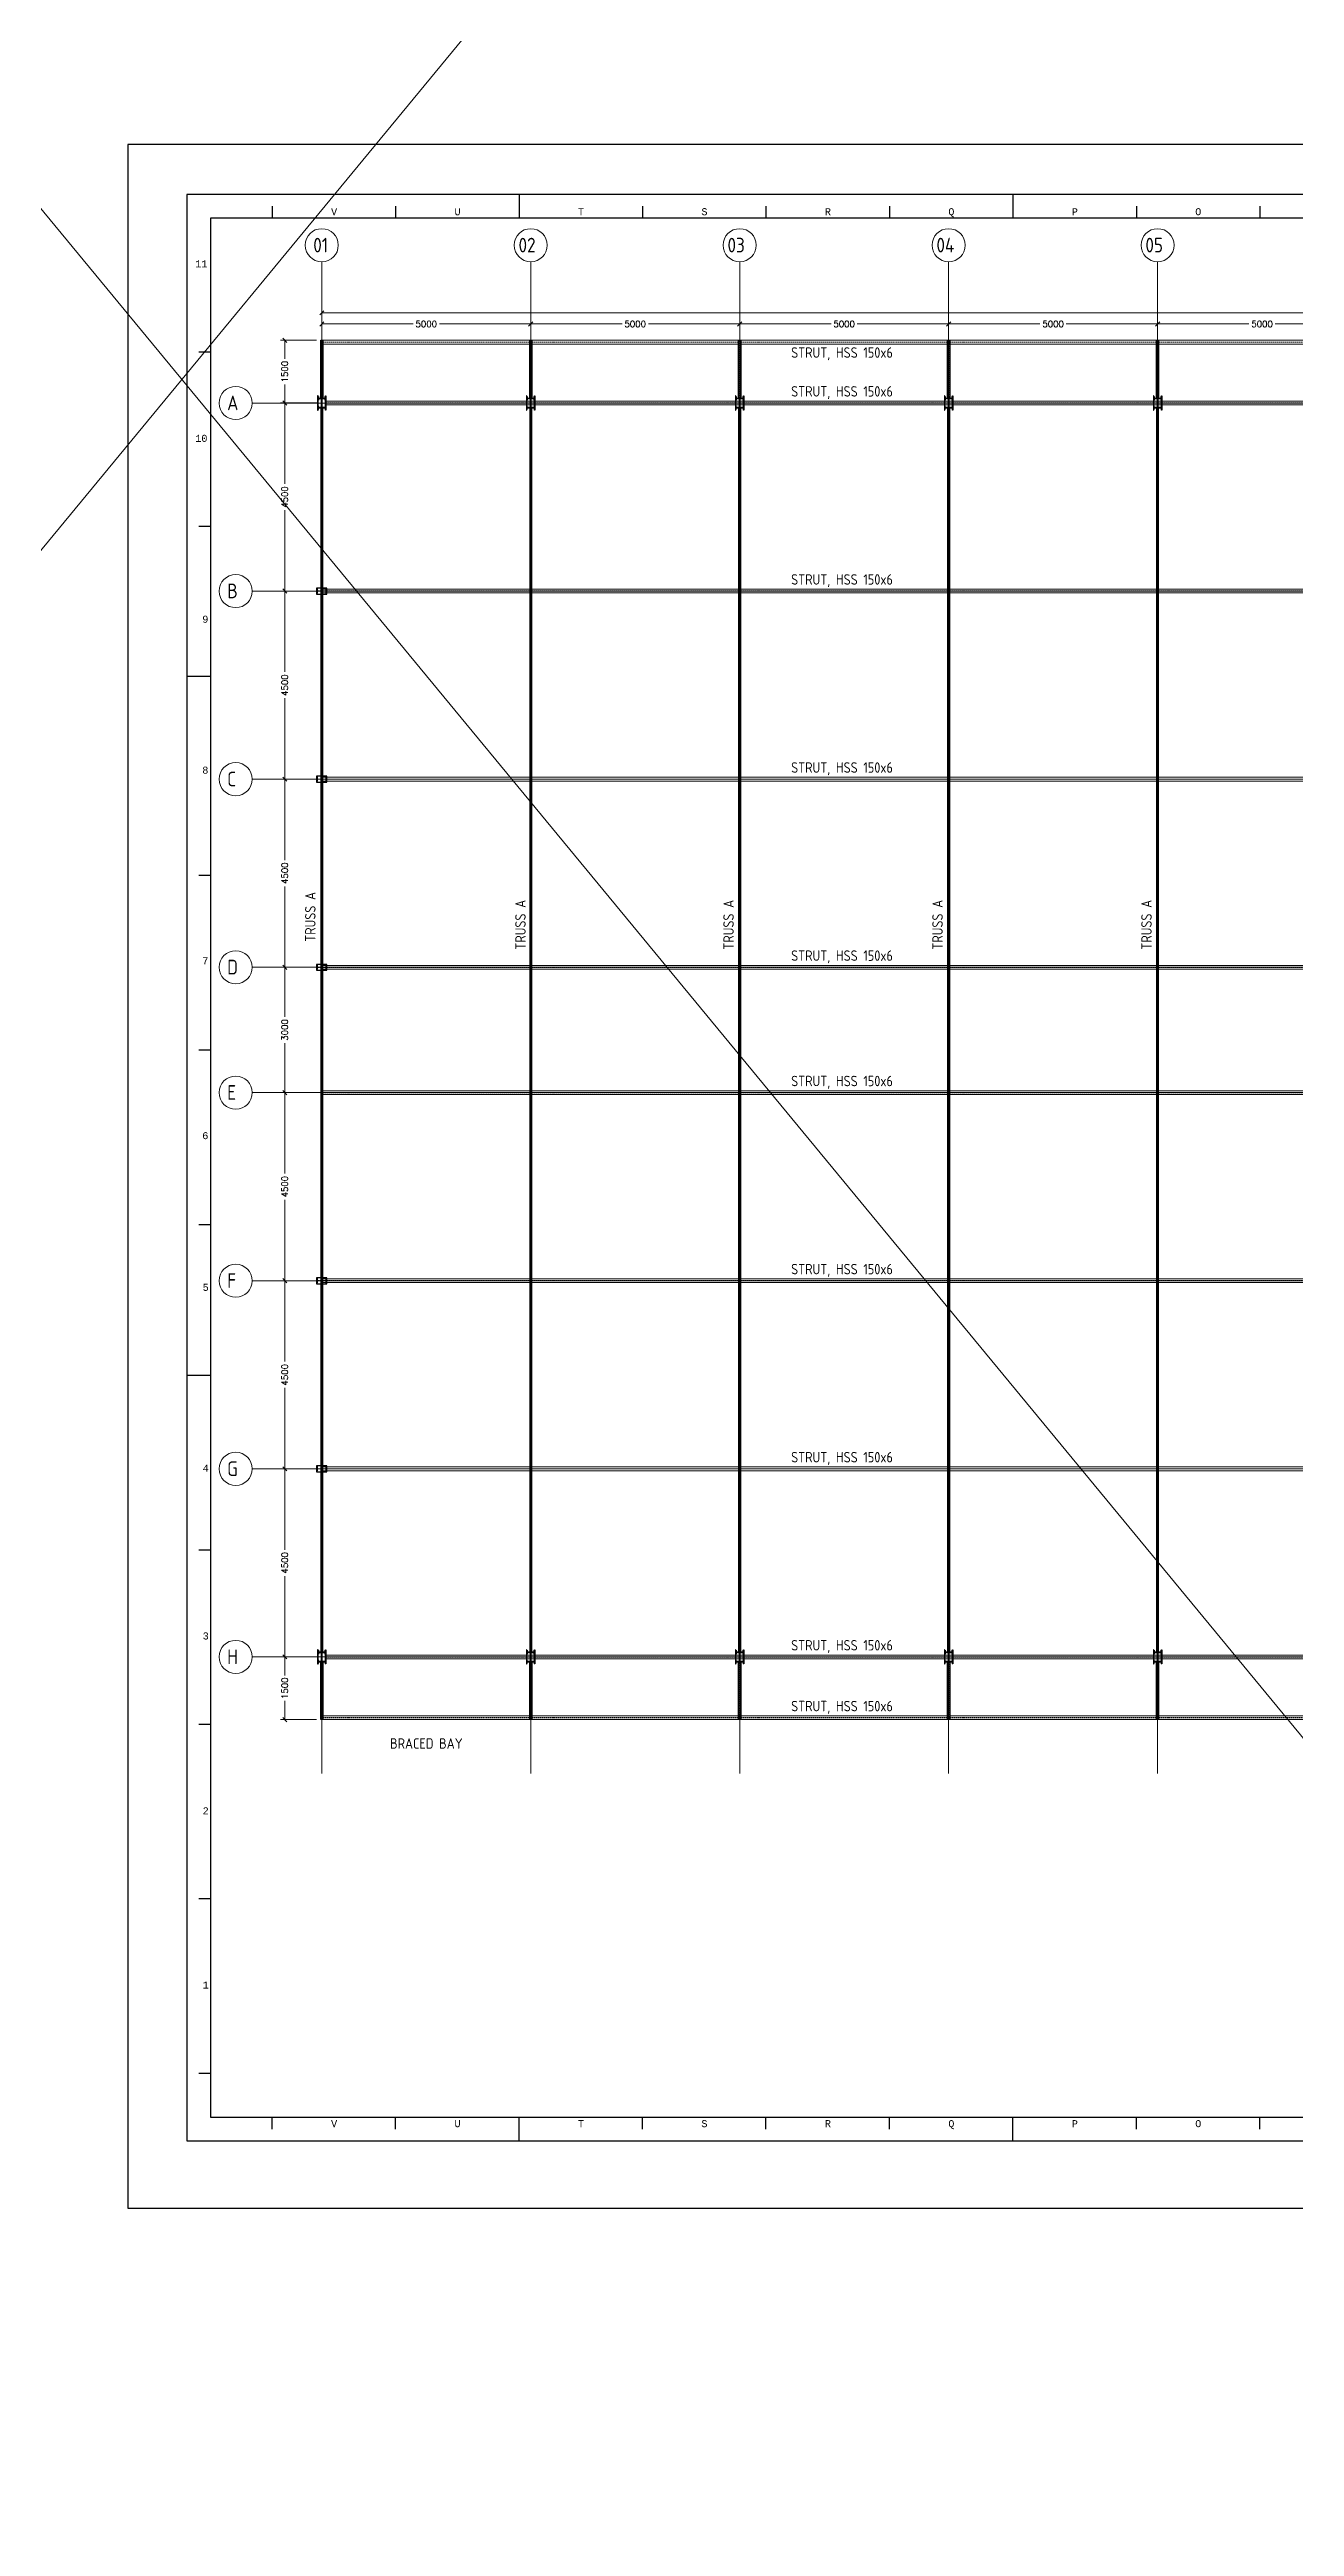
# Model space of a CAD drawing. Header units: millimetres. Extents: x -388065 to 2372687422, y -192755 to 667797.
# Drawn here: x 1487664 to 1517454, y 414036 to 473296 of the extents above; entities that cross this region are included whole.
import ezdxf

# ---------------------------------------------------------------- set-up
doc = ezdxf.new("R2010")
doc.units = ezdxf.units.MM
doc.linetypes.add('HIDDEN2', pattern=[4.7625, 3.175, -1.5875])
doc.layers.add('Label', color=192, linetype='Continuous')
doc.layers.add('LOGO', color=250, linetype='Continuous')
for name, color, linetype, lineweight in [('STR-DIM', 1, 'Continuous', 9), ('STR-GRID', 248, 'Continuous', 9), ('STR-STEEL', 6, 'Continuous', 30), ('STR-STEEL_IN_SEC', 6, 'Continuous', 15), ('STR-STEEL_IN_SEC_HIDD', 6, 'HIDDEN2', 15), ('STR-TEXT', 7, 'Continuous', 9)]:
    doc.layers.add(name, color=color, linetype=linetype, lineweight=lineweight)
doc.styles.add('MINA_MM_ANNOT_PLAN', font='dim.shx', dxfattribs={"height": 350})
doc.styles.add('MINA_MM_LAYOUT', font='dim.shx', dxfattribs={"height": 250})
doc.styles.add('MINA_MM_S', font='romans.shx', dxfattribs={"height": 150})
doc.styles.add('STANDART', font='MONOTXT.shx')
doc.dimstyles.new('MINA_MM_S', dxfattribs={"dimtxt": 150, "dimasz": 100, "dimexe": 100, "dimexo": 100, "dimgap": 50, "dimtad": 0, "dimdec": 0, "dimzin": 0, "dimdsep": 46, "dimtxsty": 'MINA_MM_S', "dimblk": 'OBLIQUE', "dimcen": 0.09, "dimclrd": 256, "dimclre": 256, "dimclrt": 7, "dimadec": 0, "dimazin": 0, "dimtfac": 1, "dimtdec": 0, "dimtix": 1, "dimtofl": 0, "dimtmove": 0, "dimatfit": 0, "dimfxl": 1, "dimtolj": 1, "dimtzin": 0, "dimlwd": -1, "dimlwe": -1, "dimarcsym": 0})

# ---------------------------------------------------------------- blocks, each defined once
blk = doc.blocks.new('_OBLIQUE')
at = {"color": 0, "linetype": 'ByBlock'}
blk.add_line((-0.5, -0.5), (0.5, 0.5), dxfattribs=at)
blk = doc.blocks.new('*D1523')
at = {"layer": 'Defpoints', "color": 0, "ltscale": 10, "transparency": 16777216}
for p in [(1499179, 466730), (1494179, 464840), (1499179, 464840)]:
    blk.add_point(p, dxfattribs=at)
at = {"layer": 'STR-DIM', "ltscale": 10, "transparency": 16777216}
for p, q in [((1494179, 464940), (1494179, 466830)), ((1494179, 466730), (1496364, 466730)), ((1499179, 466730), (1496993, 466730)), ((1499179, 464940), (1499179, 466830))]:
    blk.add_line(p, q, dxfattribs=at)
at = {"layer": 'STR-DIM', "ltscale": 10, "transparency": 16777216, "xscale": 100, "yscale": 100, "zscale": 100, "rotation": 180}
blk.add_blockref('_OBLIQUE', (1494179, 466730), dxfattribs=at)
at = {"layer": 'STR-DIM', "ltscale": 10, "transparency": 16777216, "xscale": 100, "yscale": 100, "zscale": 100}
blk.add_blockref('_OBLIQUE', (1499179, 466730), dxfattribs=at)
at = {"layer": 'STR-DIM', "color": 7, "ltscale": 10, "transparency": 16777216, "insert": (1496679, 466730), "char_height": 150, "attachment_point": 5, "style": 'MINA_MM_S'}
blk.add_mtext('\\A1;5000', dxfattribs=at)
blk = doc.blocks.new('*D1524')
at = {"layer": 'Defpoints', "color": 0, "ltscale": 10, "transparency": 16777216}
for p in [(1504179, 466730), (1499179, 464840), (1504179, 464840)]:
    blk.add_point(p, dxfattribs=at)
at = {"layer": 'STR-DIM', "ltscale": 10, "transparency": 16777216}
for p, q in [((1499179, 464940), (1499179, 466830)), ((1499179, 466730), (1501364, 466730)), ((1504179, 466730), (1501993, 466730)), ((1504179, 464940), (1504179, 466830))]:
    blk.add_line(p, q, dxfattribs=at)
at = {"layer": 'STR-DIM', "ltscale": 10, "transparency": 16777216, "xscale": 100, "yscale": 100, "zscale": 100, "rotation": 180}
blk.add_blockref('_OBLIQUE', (1499179, 466730), dxfattribs=at)
at = {"layer": 'STR-DIM', "ltscale": 10, "transparency": 16777216, "xscale": 100, "yscale": 100, "zscale": 100}
blk.add_blockref('_OBLIQUE', (1504179, 466730), dxfattribs=at)
at = {"layer": 'STR-DIM', "color": 7, "ltscale": 10, "transparency": 16777216, "insert": (1501679, 466730), "char_height": 150, "attachment_point": 5, "style": 'MINA_MM_S'}
blk.add_mtext('\\A1;5000', dxfattribs=at)
blk = doc.blocks.new('*D1525')
at = {"layer": 'Defpoints', "color": 0, "ltscale": 10, "transparency": 16777216}
for p in [(1509179, 466730), (1504179, 464840), (1509179, 464840)]:
    blk.add_point(p, dxfattribs=at)
at = {"layer": 'STR-DIM', "ltscale": 10, "transparency": 16777216}
for p, q in [((1504179, 464940), (1504179, 466830)), ((1504179, 466730), (1506364, 466730)), ((1509179, 466730), (1506993, 466730)), ((1509179, 464940), (1509179, 466830))]:
    blk.add_line(p, q, dxfattribs=at)
at = {"layer": 'STR-DIM', "ltscale": 10, "transparency": 16777216, "xscale": 100, "yscale": 100, "zscale": 100, "rotation": 180}
blk.add_blockref('_OBLIQUE', (1504179, 466730), dxfattribs=at)
at = {"layer": 'STR-DIM', "ltscale": 10, "transparency": 16777216, "xscale": 100, "yscale": 100, "zscale": 100}
blk.add_blockref('_OBLIQUE', (1509179, 466730), dxfattribs=at)
at = {"layer": 'STR-DIM', "color": 7, "ltscale": 10, "transparency": 16777216, "insert": (1506679, 466730), "char_height": 150, "attachment_point": 5, "style": 'MINA_MM_S'}
blk.add_mtext('\\A1;5000', dxfattribs=at)
blk = doc.blocks.new('*D1526')
at = {"layer": 'Defpoints', "color": 0, "ltscale": 10, "transparency": 16777216}
for p in [(1514179, 466730), (1509179, 464840), (1514179, 464840)]:
    blk.add_point(p, dxfattribs=at)
at = {"layer": 'STR-DIM', "ltscale": 10, "transparency": 16777216}
for p, q in [((1509179, 464940), (1509179, 466830)), ((1509179, 466730), (1511364, 466730)), ((1514179, 466730), (1511993, 466730)), ((1514179, 464940), (1514179, 466830))]:
    blk.add_line(p, q, dxfattribs=at)
at = {"layer": 'STR-DIM', "ltscale": 10, "transparency": 16777216, "xscale": 100, "yscale": 100, "zscale": 100, "rotation": 180}
blk.add_blockref('_OBLIQUE', (1509179, 466730), dxfattribs=at)
at = {"layer": 'STR-DIM', "ltscale": 10, "transparency": 16777216, "xscale": 100, "yscale": 100, "zscale": 100}
blk.add_blockref('_OBLIQUE', (1514179, 466730), dxfattribs=at)
at = {"layer": 'STR-DIM', "color": 7, "ltscale": 10, "transparency": 16777216, "insert": (1511679, 466730), "char_height": 150, "attachment_point": 5, "style": 'MINA_MM_S'}
blk.add_mtext('\\A1;5000', dxfattribs=at)
blk = doc.blocks.new('*D1527')
at = {"layer": 'Defpoints', "color": 0, "ltscale": 10, "transparency": 16777216}
for p in [(1519179, 466730), (1514179, 464840), (1519179, 464840)]:
    blk.add_point(p, dxfattribs=at)
at = {"layer": 'STR-DIM', "ltscale": 10, "transparency": 16777216}
for p, q in [((1514179, 464940), (1514179, 466830)), ((1514179, 466730), (1516364, 466730)), ((1519179, 466730), (1516993, 466730)), ((1519179, 464940), (1519179, 466830))]:
    blk.add_line(p, q, dxfattribs=at)
at = {"layer": 'STR-DIM', "ltscale": 10, "transparency": 16777216, "xscale": 100, "yscale": 100, "zscale": 100, "rotation": 180}
blk.add_blockref('_OBLIQUE', (1514179, 466730), dxfattribs=at)
at = {"layer": 'STR-DIM', "ltscale": 10, "transparency": 16777216, "xscale": 100, "yscale": 100, "zscale": 100}
blk.add_blockref('_OBLIQUE', (1519179, 466730), dxfattribs=at)
at = {"layer": 'STR-DIM', "color": 7, "ltscale": 10, "transparency": 16777216, "insert": (1516679, 466730), "char_height": 150, "attachment_point": 5, "style": 'MINA_MM_S'}
blk.add_mtext('\\A1;5000', dxfattribs=at)
blk = doc.blocks.new('*D1539')
at = {"layer": 'Defpoints', "color": 0, "ltscale": 10, "transparency": 16777216}
for p in [(1544179, 466998), (1494179, 464840), (1544179, 464840)]:
    blk.add_point(p, dxfattribs=at)
at = {"layer": 'STR-DIM', "ltscale": 10, "transparency": 16777216}
for p, q in [((1494179, 464940), (1494179, 467098)), ((1494179, 466998), (1518793, 466998)), ((1544179, 466998), (1519564, 466998)), ((1544179, 464940), (1544179, 467098))]:
    blk.add_line(p, q, dxfattribs=at)
at = {"layer": 'STR-DIM', "ltscale": 10, "transparency": 16777216, "xscale": 100, "yscale": 100, "zscale": 100, "rotation": 180}
blk.add_blockref('_OBLIQUE', (1494179, 466998), dxfattribs=at)
at = {"layer": 'STR-DIM', "ltscale": 10, "transparency": 16777216, "xscale": 100, "yscale": 100, "zscale": 100}
blk.add_blockref('_OBLIQUE', (1544179, 466998), dxfattribs=at)
at = {"layer": 'STR-DIM', "color": 7, "ltscale": 10, "transparency": 16777216, "insert": (1519179, 466998), "char_height": 150, "attachment_point": 5, "style": 'MINA_MM_S'}
blk.add_mtext('\\A1;50000', dxfattribs=at)
blk = doc.blocks.new('TOP OF COL')
at = {"layer": 'STR-STEEL', "ltscale": 10}
for points in [[(-100, 168), (-100, -168), (-90, -168), (-90, 168)], [(100, 168), (100, -168), (90, -168), (90, 168)]]:
    blk.add_lwpolyline(points, close=True, dxfattribs=at)
for points in [[(-90, 67), (-90, 158), (-82, 158), (-82, 124, 0.41421), (-73, 115), (73, 115, 0.41421), (82, 124), (82, 158), (90, 158), (90, 67), (82, 67), (82, 101, 0.41421), (73, 110), (-73, 110, 0.41421), (-82, 101), (-82, 67), (-90, 67)], [(-90, -67), (-90, -158), (-82, -158), (-82, -124, -0.41421), (-73, -115), (73, -115, -0.41421), (82, -124), (82, -158), (90, -158), (90, -67), (82, -67), (82, -101, -0.41421), (73, -110), (-73, -110, -0.41421), (-82, -101), (-82, -67), (-90, -67)]]:
    blk.add_lwpolyline(points, format="xyb", dxfattribs=at)
blk.add_lwpolyline([(-55, -110), (-55, -101), (-15, -101, 0.414214), (-3, -89), (-3, 89, 0.414214), (-15, 101), (-55, 101), (-55, 110), (55, 110), (55, 101), (15, 101, 0.414214), (3, 89), (3, -89, 0.414214), (15, -101), (55, -101), (55, -110)], format="xyb", close=True, dxfattribs=at)
blk = doc.blocks.new('top plate_S')
at = {"layer": 'STR-STEEL', "ltscale": 10}
blk.add_lwpolyline([(125, 70), (-125, 70), (-125, -70), (125, -70)], close=True, dxfattribs=at)
at = {"layer": 'STR-STEEL_IN_SEC_HIDD', "ltscale": 10}
blk.add_lwpolyline([(110, -55), (101, -55), (101, -15, 0.414214), (89, -3), (-89, -3, 0.414214), (-101, -15), (-101, -55), (-110, -55), (-110, 55), (-101, 55), (-101, 15, 0.414214), (-89, 3), (89, 3, 0.414214), (101, 15), (101, 55), (110, 55)], format="xyb", close=True, dxfattribs=at)
blk = doc.blocks.new('*D1514')
at = {"layer": 'Defpoints', "color": 0, "ltscale": 10, "transparency": 16777216}
for p in [(1494179, 451340), (1493293, 448340), (1494204, 448340)]:
    blk.add_point(p, dxfattribs=at)
at = {"layer": 'STR-DIM', "ltscale": 10, "transparency": 16777216}
for p, q in [((1494079, 451340), (1493193, 451340)), ((1493293, 451340), (1493293, 450154)), ((1493293, 448340), (1493293, 449525)), ((1494104, 448340), (1493193, 448340))]:
    blk.add_line(p, q, dxfattribs=at)
at = {"layer": 'STR-DIM', "ltscale": 10, "transparency": 16777216, "xscale": 100, "yscale": 100, "zscale": 100}
for p, rotation in [((1493293, 451340), 90), ((1493293, 448340), 270)]:
    blk.add_blockref('_OBLIQUE', p, dxfattribs=dict(at, rotation=rotation))
at = {"layer": 'STR-DIM', "color": 7, "ltscale": 10, "transparency": 16777216, "insert": (1493293, 449840), "char_height": 150, "attachment_point": 5, "rotation": 90, "style": 'MINA_MM_S'}
blk.add_mtext('\\A1;3000', dxfattribs=at)
blk = doc.blocks.new('*D1515')
at = {"layer": 'Defpoints', "color": 0, "ltscale": 10, "transparency": 16777216}
for p in [(1494204, 455840), (1493293, 451340), (1494204, 451340)]:
    blk.add_point(p, dxfattribs=at)
at = {"layer": 'STR-DIM', "ltscale": 10, "transparency": 16777216}
for p, q in [((1494104, 455840), (1493193, 455840)), ((1493293, 455840), (1493293, 453904)), ((1493293, 451340), (1493293, 453275)), ((1494104, 451340), (1493193, 451340))]:
    blk.add_line(p, q, dxfattribs=at)
at = {"layer": 'STR-DIM', "ltscale": 10, "transparency": 16777216, "xscale": 100, "yscale": 100, "zscale": 100}
for p, rotation in [((1493293, 455840), 90), ((1493293, 451340), 270)]:
    blk.add_blockref('_OBLIQUE', p, dxfattribs=dict(at, rotation=rotation))
at = {"layer": 'STR-DIM', "color": 7, "ltscale": 10, "transparency": 16777216, "insert": (1493293, 453590), "char_height": 150, "attachment_point": 5, "rotation": 90, "style": 'MINA_MM_S'}
blk.add_mtext('\\A1;4500', dxfattribs=at)
blk = doc.blocks.new('*D1516')
at = {"layer": 'Defpoints', "color": 0, "ltscale": 10, "transparency": 16777216}
for p in [(1493293, 460340), (1494204, 460340), (1494204, 455840)]:
    blk.add_point(p, dxfattribs=at)
at = {"layer": 'STR-DIM', "ltscale": 10, "transparency": 16777216}
for p, q in [((1494104, 460340), (1493193, 460340)), ((1493293, 460340), (1493293, 458404)), ((1493293, 455840), (1493293, 457775)), ((1494104, 455840), (1493193, 455840))]:
    blk.add_line(p, q, dxfattribs=at)
at = {"layer": 'STR-DIM', "ltscale": 10, "transparency": 16777216, "xscale": 100, "yscale": 100, "zscale": 100}
for p, rotation in [((1493293, 460340), 90), ((1493293, 455840), 270)]:
    blk.add_blockref('_OBLIQUE', p, dxfattribs=dict(at, rotation=rotation))
at = {"layer": 'STR-DIM', "color": 7, "ltscale": 10, "transparency": 16777216, "insert": (1493293, 458090), "char_height": 150, "attachment_point": 5, "rotation": 90, "style": 'MINA_MM_S'}
blk.add_mtext('\\A1;4500', dxfattribs=at)
blk = doc.blocks.new('*D1517')
at = {"layer": 'Defpoints', "color": 0, "ltscale": 10, "transparency": 16777216}
for p in [(1494204, 464840), (1493293, 460340), (1494204, 460340)]:
    blk.add_point(p, dxfattribs=at)
at = {"layer": 'STR-DIM', "ltscale": 10, "transparency": 16777216}
for p, q in [((1494104, 464840), (1493193, 464840)), ((1493293, 464840), (1493293, 462904)), ((1493293, 460340), (1493293, 462275)), ((1494104, 460340), (1493193, 460340))]:
    blk.add_line(p, q, dxfattribs=at)
at = {"layer": 'STR-DIM', "ltscale": 10, "transparency": 16777216, "xscale": 100, "yscale": 100, "zscale": 100}
for p, rotation in [((1493293, 464840), 90), ((1493293, 460340), 270)]:
    blk.add_blockref('_OBLIQUE', p, dxfattribs=dict(at, rotation=rotation))
at = {"layer": 'STR-DIM', "color": 7, "ltscale": 10, "transparency": 16777216, "insert": (1493293, 462590), "char_height": 150, "attachment_point": 5, "rotation": 90, "style": 'MINA_MM_S'}
blk.add_mtext('\\A1;4500', dxfattribs=at)
blk = doc.blocks.new('*D1518')
at = {"layer": 'Defpoints', "color": 0, "ltscale": 10, "transparency": 16777216}
for p in [(1493293, 466340), (1494154, 466340), (1494204, 464840)]:
    blk.add_point(p, dxfattribs=at)
at = {"layer": 'STR-DIM', "ltscale": 10, "transparency": 16777216}
for p, q in [((1494054, 466340), (1493193, 466340)), ((1493293, 466340), (1493293, 465893)), ((1493293, 464840), (1493293, 465286)), ((1494104, 464840), (1493193, 464840))]:
    blk.add_line(p, q, dxfattribs=at)
at = {"layer": 'STR-DIM', "ltscale": 10, "transparency": 16777216, "xscale": 100, "yscale": 100, "zscale": 100}
for p, rotation in [((1493293, 466340), 90), ((1493293, 464840), 270)]:
    blk.add_blockref('_OBLIQUE', p, dxfattribs=dict(at, rotation=rotation))
at = {"layer": 'STR-DIM', "color": 7, "ltscale": 10, "transparency": 16777216, "insert": (1493293, 465590), "char_height": 150, "attachment_point": 5, "rotation": 90, "style": 'MINA_MM_S'}
blk.add_mtext('\\A1;1500', dxfattribs=at)
blk = doc.blocks.new('*D1519')
at = {"layer": 'Defpoints', "color": 0, "ltscale": 10, "transparency": 16777216}
for p in [(1493293, 448340), (1494204, 448340), (1494204, 443840)]:
    blk.add_point(p, dxfattribs=at)
at = {"layer": 'STR-DIM', "ltscale": 10, "transparency": 16777216}
for p, q in [((1494104, 448340), (1493193, 448340)), ((1493293, 448340), (1493293, 446404)), ((1493293, 443840), (1493293, 445775)), ((1494104, 443840), (1493193, 443840))]:
    blk.add_line(p, q, dxfattribs=at)
at = {"layer": 'STR-DIM', "ltscale": 10, "transparency": 16777216, "xscale": 100, "yscale": 100, "zscale": 100}
for p, rotation in [((1493293, 448340), 90), ((1493293, 443840), 270)]:
    blk.add_blockref('_OBLIQUE', p, dxfattribs=dict(at, rotation=rotation))
at = {"layer": 'STR-DIM', "color": 7, "ltscale": 10, "transparency": 16777216, "insert": (1493293, 446090), "char_height": 150, "attachment_point": 5, "rotation": 90, "style": 'MINA_MM_S'}
blk.add_mtext('\\A1;4500', dxfattribs=at)
blk = doc.blocks.new('*D1520')
at = {"layer": 'Defpoints', "color": 0, "ltscale": 10, "transparency": 16777216}
for p in [(1494204, 443840), (1493293, 439340), (1494204, 439340)]:
    blk.add_point(p, dxfattribs=at)
at = {"layer": 'STR-DIM', "ltscale": 10, "transparency": 16777216}
for p, q in [((1494104, 443840), (1493193, 443840)), ((1493293, 443840), (1493293, 441904)), ((1493293, 439340), (1493293, 441275)), ((1494104, 439340), (1493193, 439340))]:
    blk.add_line(p, q, dxfattribs=at)
at = {"layer": 'STR-DIM', "ltscale": 10, "transparency": 16777216, "xscale": 100, "yscale": 100, "zscale": 100}
for p, rotation in [((1493293, 443840), 90), ((1493293, 439340), 270)]:
    blk.add_blockref('_OBLIQUE', p, dxfattribs=dict(at, rotation=rotation))
at = {"layer": 'STR-DIM', "color": 7, "ltscale": 10, "transparency": 16777216, "insert": (1493293, 441590), "char_height": 150, "attachment_point": 5, "rotation": 90, "style": 'MINA_MM_S'}
blk.add_mtext('\\A1;4500', dxfattribs=at)
blk = doc.blocks.new('*D1521')
at = {"layer": 'Defpoints', "color": 0, "ltscale": 10, "transparency": 16777216}
for p in [(1493293, 439340), (1494204, 439340), (1494204, 434840)]:
    blk.add_point(p, dxfattribs=at)
at = {"layer": 'STR-DIM', "ltscale": 10, "transparency": 16777216}
for p, q in [((1494104, 439340), (1493193, 439340)), ((1493293, 439340), (1493293, 437404)), ((1493293, 434840), (1493293, 436775)), ((1494104, 434840), (1493193, 434840))]:
    blk.add_line(p, q, dxfattribs=at)
at = {"layer": 'STR-DIM', "ltscale": 10, "transparency": 16777216, "xscale": 100, "yscale": 100, "zscale": 100}
for p, rotation in [((1493293, 439340), 90), ((1493293, 434840), 270)]:
    blk.add_blockref('_OBLIQUE', p, dxfattribs=dict(at, rotation=rotation))
at = {"layer": 'STR-DIM', "color": 7, "ltscale": 10, "transparency": 16777216, "insert": (1493293, 437090), "char_height": 150, "attachment_point": 5, "rotation": 90, "style": 'MINA_MM_S'}
blk.add_mtext('\\A1;4500', dxfattribs=at)
blk = doc.blocks.new('*D1522')
at = {"layer": 'Defpoints', "color": 0, "ltscale": 10, "transparency": 16777216}
for p in [(1494204, 434840), (1493293, 433340), (1494154, 433340)]:
    blk.add_point(p, dxfattribs=at)
at = {"layer": 'STR-DIM', "ltscale": 10, "transparency": 16777216}
for p, q in [((1494104, 434840), (1493193, 434840)), ((1493293, 434840), (1493293, 434393)), ((1494054, 433340), (1493193, 433340)), ((1493293, 433340), (1493293, 433786))]:
    blk.add_line(p, q, dxfattribs=at)
at = {"layer": 'STR-DIM', "ltscale": 10, "transparency": 16777216, "xscale": 100, "yscale": 100, "zscale": 100}
for p, rotation in [((1493293, 434840), 90), ((1493293, 433340), 270)]:
    blk.add_blockref('_OBLIQUE', p, dxfattribs=dict(at, rotation=rotation))
at = {"layer": 'STR-DIM', "color": 7, "ltscale": 10, "transparency": 16777216, "insert": (1493293, 434090), "char_height": 150, "attachment_point": 5, "rotation": 90, "style": 'MINA_MM_S'}
blk.add_mtext('\\A1;1500', dxfattribs=at)
blk = doc.blocks.new('LABLE')
at = {"layer": 'Label', "color": 7}
for p, q in [((0, 56070), (0, 0)), ((80430, 56070), (0, 56070)), ((2456, 55730), (2456, 55391)), ((2456, 55730), (2456, 55391)), ((6013, 55730), (6013, 55391)), ((9570, 56070), (9570, 55391)), ((13126, 55730), (13126, 55391)), ((16683, 55730), (16683, 55391)), ((20240, 55730), (20240, 55391)), ((23797, 56070), (23797, 55391)), ((27354, 55730), (27354, 55391)), ((30911, 55730), (30911, 55391)), ((679, 55391), (679, 679)), ((79751, 55391), (679, 55391)), ((340, 51536), (679, 51536)), ((679, 46509), (340, 46509)), ((679, 42187), (0, 42187)), ((679, 36454), (340, 36454)), ((340, 31427), (679, 31427)), ((340, 26400), (679, 26400)), ((679, 22052), (0, 22052)), ((340, 17025), (679, 17025)), ((679, 11997), (340, 11997)), ((679, 6970), (340, 6970)), ((679, 1943), (340, 1943)), ((0, 0), (80430, 0)), ((679, 679), (79751, 679)), ((2456, 340), (2456, 679)), ((6013, 340), (6013, 679)), ((9570, 0), (9570, 679)), ((13126, 340), (13126, 679)), ((16683, 340), (16683, 679)), ((20240, 340), (20240, 679)), ((23797, 0), (23797, 679)), ((27354, 340), (27354, 679)), ((30911, 340), (30911, 679))]:
    blk.add_line(p, q, dxfattribs=at)
at = {"layer": 'Label', "color": 7, "style": 'STANDART', "width": 1}
for s, height, p in [('V', 203, (4152, 55473)), ('U', 203, (7708, 55473)), ('T', 203, (11265, 55473)), ('S', 203, (14822, 55473)), ('R', 203, (18379, 55473)), ('Q', 203, (21936, 55473)), ('P', 203, (25493, 55473)), ('O', 203, (29050, 55473)), ('11', 203.3, (238, 53971)), ('10', 203.3, (238, 48944)), ('9', 203, (441, 43733)), ('8', 203, (441, 39385)), ('7', 203, (441, 33893)), ('6', 203, (441, 28856)), ('5', 203, (452, 24487)), ('4', 203, (452, 19276)), ('3', 203, (452, 14443)), ('2', 203, (452, 9406)), ('1', 203, (452, 4387)), ('V', 203, (4152, 394)), ('U', 203, (7708, 394)), ('T', 203, (11265, 394)), ('S', 203, (14822, 394)), ('R', 203, (18379, 394)), ('Q', 203, (21936, 394)), ('P', 203, (25493, 394)), ('O', 203, (29050, 394))]:
    blk.add_text(s, height=height, dxfattribs=at).set_placement(p)

msp = doc.modelspace()

# ---------------------------------------------------------------- linework, layer by layer
at = {"layer": 'LOGO', "ltscale": 0.1}
msp.add_lwpolyline([(1559438.0368, 421653.9984), (1559438.0368, 471022.4143), (1489541.0036, 471022.4143), (1489541.0036, 421653.9984)], close=True, dxfattribs=at)
at = {"layer": 'STR-GRID', "ltscale": 10}
for p, q in [((1494178.6898, 468218.301), (1494178.6898, 432052.3267)), ((1499178.6898, 468218.301), (1499178.6898, 432052.3267)), ((1504178.6898, 468218.301), (1504178.6898, 432052.3267)), ((1509178.6898, 468218.301), (1509178.6898, 432052.3267)), ((1514178.6898, 468218.301), (1514178.6898, 432052.3267)), ((1492514.7799, 464839.5862), (1546708.5004, 464839.5862)), ((1492514.7799, 460339.5862), (1546708.5004, 460339.5862)), ((1492514.7799, 455839.5862), (1546708.5004, 455839.5862)), ((1492514.7799, 451339.5862), (1546708.5004, 451339.5862)), ((1492514.7799, 448339.5862), (1546708.5004, 448339.5862)), ((1492514.7799, 443839.5862), (1546708.5004, 443839.5862)), ((1492514.7799, 439339.5862), (1546708.5004, 439339.5862)), ((1492514.7799, 434839.5862), (1546708.5004, 434839.5862))]:
    msp.add_line(p, q, dxfattribs=at)
for centre in [(1494178.6898, 468614.3785), (1499178.6898, 468614.3785), (1504178.6898, 468614.3785), (1509178.6898, 468614.3785), (1514178.6898, 468614.3785), (1492118.7024, 464839.5862), (1492118.7024, 460339.5862), (1492118.7024, 455839.5862), (1492118.7024, 451339.5862), (1492118.7024, 448339.5862), (1492118.7024, 443839.5862), (1492118.7024, 439339.5862), (1492118.7024, 434839.5862)]:
    msp.add_circle(centre, 396.0775, dxfattribs=at)
at = {"layer": 'STR-STEEL', "ltscale": 10}
for points in [[(1494153.6898, 464954.8862), (1494153.6898, 466339.5862), (1494203.6898, 466339.5862), (1494203.6898, 464954.8862)], [(1499153.6898, 464954.8862), (1499153.6898, 466339.5862), (1499203.6898, 466339.5862), (1499203.6898, 464954.8862)], [(1504153.6898, 464954.8862), (1504153.6898, 466339.5862), (1504203.6898, 466339.5862), (1504203.6898, 464954.8862)], [(1509153.6898, 464954.8862), (1509153.6898, 466339.5862), (1509203.6898, 466339.5862), (1509203.6898, 464954.8862)], [(1514153.6898, 464954.8862), (1514153.6898, 466339.5862), (1514203.6898, 466339.5862), (1514203.6898, 464954.8862)], [(1494153.6898, 464724.2862), (1494153.6898, 434954.8862), (1494203.6898, 434954.8862), (1494203.6898, 464724.2862)], [(1499153.6898, 464724.2862), (1499153.6898, 434954.8862), (1499203.6898, 434954.8862), (1499203.6898, 464724.2862)], [(1504153.6898, 464724.2862), (1504153.6898, 434954.8862), (1504203.6898, 434954.8862), (1504203.6898, 464724.2862)], [(1509153.6898, 464724.2862), (1509153.6898, 434954.8862), (1509203.6898, 434954.8862), (1509203.6898, 464724.2862)], [(1514153.6898, 464724.2862), (1514153.6898, 434954.8862), (1514203.6898, 434954.8862), (1514203.6898, 464724.2862)], [(1494203.6898, 434724.2862), (1494203.6898, 433339.5862), (1494153.6898, 433339.5862), (1494153.6898, 434724.2862)], [(1499203.6898, 434724.2862), (1499203.6898, 433339.5862), (1499153.6898, 433339.5862), (1499153.6898, 434724.2862)], [(1504203.6898, 434724.2862), (1504203.6898, 433339.5862), (1504153.6898, 433339.5862), (1504153.6898, 434724.2862)], [(1509203.6898, 434724.2862), (1509203.6898, 433339.5862), (1509153.6898, 433339.5862), (1509153.6898, 434724.2862)], [(1514203.6898, 434724.2862), (1514203.6898, 433339.5862), (1514153.6898, 433339.5862), (1514153.6898, 434724.2862)]]:
    msp.add_lwpolyline(points, close=True, dxfattribs=at)
at = {"layer": 'STR-STEEL_IN_SEC', "color": 7, "ltscale": 0.1}
for p, q in [((1584664.4846, 579101.4319), (1396989.2923, 351706.677)), ((1396989.2923, 579101.4319), (1584664.4846, 351706.677))]:
    msp.add_line(p, q, dxfattribs=at)
at = {"layer": 'STR-STEEL_IN_SEC', "ltscale": 10}
for p, q in [((1544153.6898, 466339.5862), (1494203.6898, 466339.5862)), ((1544153.6898, 466249.5862), (1494203.6898, 466249.5862)), ((1544078.6898, 464884.5862), (1494278.6898, 464884.5862)), ((1544078.6898, 464794.5862), (1494278.6898, 464794.5862)), ((1544153.6898, 460384.5862), (1494203.6898, 460384.5862)), ((1544153.6898, 460294.5862), (1494203.6898, 460294.5862)), ((1544153.6898, 455884.5862), (1494203.6898, 455884.5862)), ((1544153.6898, 455794.5862), (1494203.6898, 455794.5862)), ((1544153.6898, 451384.5862), (1494203.6898, 451384.5862)), ((1544153.6898, 451294.5862), (1494203.6898, 451294.5862)), ((1544153.6898, 448384.5862), (1494203.6898, 448384.5862)), ((1544153.6898, 448294.5862), (1494203.6898, 448294.5862)), ((1544153.6898, 443884.5862), (1494203.6898, 443884.5862)), ((1544153.6898, 443794.5862), (1494203.6898, 443794.5862)), ((1544153.6898, 439384.5862), (1494203.6898, 439384.5862)), ((1544153.6898, 439294.5862), (1494203.6898, 439294.5862)), ((1544078.6898, 434884.5862), (1494278.6898, 434884.5862)), ((1544078.6898, 434794.5862), (1494278.6898, 434794.5862)), ((1544153.6898, 433429.5862), (1494203.6898, 433429.5862)), ((1544153.6898, 433339.5862), (1494203.6898, 433339.5862))]:
    msp.add_line(p, q, dxfattribs=at)
at = {"layer": 'STR-STEEL_IN_SEC_HIDD', "ltscale": 10}
for p, q in [((1544153.6898, 466297.5862), (1494203.6898, 466297.5862)), ((1544153.6898, 466291.5862), (1494203.6898, 466291.5862)), ((1544078.6898, 464842.5862), (1494278.6898, 464842.5862)), ((1544078.6898, 464836.5862), (1494278.6898, 464836.5862)), ((1544153.6898, 460342.5862), (1494203.6898, 460342.5862)), ((1544153.6898, 460336.5862), (1494203.6898, 460336.5862)), ((1544153.6898, 455842.5862), (1494203.6898, 455842.5862)), ((1544153.6898, 455836.5862), (1494203.6898, 455836.5862)), ((1544153.6898, 451342.5862), (1494203.6898, 451342.5862)), ((1544153.6898, 451336.5862), (1494203.6898, 451336.5862)), ((1544153.6898, 448342.5862), (1494203.6898, 448342.5862)), ((1544153.6898, 448336.5862), (1494203.6898, 448336.5862)), ((1544153.6898, 443842.5862), (1494203.6898, 443842.5862)), ((1544153.6898, 443836.5862), (1494203.6898, 443836.5862)), ((1544153.6898, 439342.5862), (1494203.6898, 439342.5862)), ((1544153.6898, 439336.5862), (1494203.6898, 439336.5862)), ((1544078.6898, 434842.5862), (1494278.6898, 434842.5862)), ((1544078.6898, 434836.5862), (1494278.6898, 434836.5862)), ((1544153.6898, 433387.5862), (1494203.6898, 433387.5862)), ((1544153.6898, 433381.5862), (1494203.6898, 433381.5862))]:
    msp.add_line(p, q, dxfattribs=at)
for points in [[(1494155.6898, 464954.8862), (1494155.6898, 466339.5862), (1494201.6898, 466339.5862), (1494201.6898, 464954.8862)], [(1499155.6898, 464954.8862), (1499155.6898, 466339.5862), (1499201.6898, 466339.5862), (1499201.6898, 464954.8862)], [(1504155.6898, 464954.8862), (1504155.6898, 466339.5862), (1504201.6898, 466339.5862), (1504201.6898, 464954.8862)], [(1509155.6898, 464954.8862), (1509155.6898, 466339.5862), (1509201.6898, 466339.5862), (1509201.6898, 464954.8862)], [(1514155.6898, 464954.8862), (1514155.6898, 466339.5862), (1514201.6898, 466339.5862), (1514201.6898, 464954.8862)], [(1494155.6898, 464724.2862), (1494155.6898, 434954.8862), (1494201.6898, 434954.8862), (1494201.6898, 464724.2862)], [(1499155.6898, 464724.2862), (1499155.6898, 434954.8862), (1499201.6898, 434954.8862), (1499201.6898, 464724.2862)], [(1504155.6898, 464724.2862), (1504155.6898, 434954.8862), (1504201.6898, 434954.8862), (1504201.6898, 464724.2862)], [(1509155.6898, 464724.2862), (1509155.6898, 434954.8862), (1509201.6898, 434954.8862), (1509201.6898, 464724.2862)], [(1514155.6898, 464724.2862), (1514155.6898, 434954.8862), (1514201.6898, 434954.8862), (1514201.6898, 464724.2862)], [(1494201.6898, 434724.2862), (1494201.6898, 433339.5862), (1494155.6898, 433339.5862), (1494155.6898, 434724.2862)], [(1499201.6898, 434724.2862), (1499201.6898, 433339.5862), (1499155.6898, 433339.5862), (1499155.6898, 434724.2862)], [(1504201.6898, 434724.2862), (1504201.6898, 433339.5862), (1504155.6898, 433339.5862), (1504155.6898, 434724.2862)], [(1509201.6898, 434724.2862), (1509201.6898, 433339.5862), (1509155.6898, 433339.5862), (1509155.6898, 434724.2862)], [(1514201.6898, 434724.2862), (1514201.6898, 433339.5862), (1514155.6898, 433339.5862), (1514155.6898, 434724.2862)]]:
    msp.add_lwpolyline(points, close=True, dxfattribs=at)

# ---------------------------------------------------------------- block references
at = {"xscale": 0.8305106339421224, "yscale": 0.8305106339421224, "zscale": 0.8305106339421224}
msp.add_blockref('LABLE', (1490952.8718, 423261.1846), dxfattribs=at)
for p in [(1494178.6898, 464839.5862), (1499178.6898, 464839.5862), (1504178.6898, 464839.5862), (1509178.6898, 464839.5862), (1514178.6898, 464839.5862), (1494178.6898, 434839.5862), (1499178.6898, 434839.5862), (1504178.6898, 434839.5862), (1509178.6898, 434839.5862), (1514178.6898, 434839.5862)]:
    msp.add_blockref('TOP OF COL', p)
at = {"layer": 'STR-STEEL_IN_SEC'}
for p in [(1494178.6893, 460339.5861), (1494178.6893, 455839.5861), (1494178.6893, 451339.5861), (1494178.6893, 443839.5861), (1494178.6893, 439339.5861)]:
    msp.add_blockref('top plate_S', p, dxfattribs=at)

# ---------------------------------------------------------------- texts
at = {"layer": 'STR-TEXT', "char_height": 350, "attachment_point": 1, "style": 'MINA_MM_ANNOT_PLAN'}
for s, insert in [('01', (1493974.8859, 468792.8892)), ('02', (1498886.9061, 468792.8892)), ('03', (1503886.9061, 468792.8892)), ('04', (1508886.9061, 468792.8892)), ('05', (1513886.9061, 468792.8892)), ('A', (1491914.8985, 465018.0968)), ('B', (1491914.8985, 460518.0968)), ('C', (1491914.8985, 456018.0968)), ('D', (1491914.8985, 451518.0968)), ('E', (1491914.8985, 448518.0968)), ('F', (1491914.8985, 444018.0968)), ('G', (1491914.8985, 439518.0968)), ('H', (1491914.8985, 435018.0968))]:
    msp.add_mtext_dynamic_manual_height_columns(s, width=668.666667, gutter_width=12.5, heights=[0], dxfattribs=dict(at, insert=insert))
at = {"layer": 'STR-TEXT', "color": 7, "ltscale": 10, "char_height": 250, "attachment_point": 5, "style": 'MINA_MM_LAYOUT'}
for s, insert, width in [('\\A1;STRUT, HSS 150x6', (1506627.5661, 466017.5572), 3948.28405), ('\\A1;STRUT, HSS 150x6', (1506627.5661, 465089.1276), 3948.28405), ('\\A1;STRUT, HSS 150x6', (1506627.5661, 460589.1276), 3948.28405), ('\\A1;STRUT, HSS 150x6', (1506627.5661, 456089.1276), 3948.28405), ('\\A1;STRUT, HSS 150x6', (1506627.5661, 451589.1276), 3948.28405), ('\\A1;STRUT, HSS 150x6', (1506627.5661, 448589.1276), 3948.28405), ('\\A1;STRUT, HSS 150x6', (1506627.5661, 444089.1276), 3948.28405), ('\\A1;STRUT, HSS 150x6', (1506627.5661, 439589.1276), 3948.28405), ('\\A1;STRUT, HSS 150x6', (1506627.5661, 435089.1276), 3948.28405), ('\\A1;STRUT, HSS 150x6', (1506627.5661, 433634.1276), 3948.28405), ('\\A1;BRACED BAY', (1496682.0634, 432768.1514), 2965.820543)]:
    msp.add_mtext(s, dxfattribs=dict(at, insert=insert, width=width))
at = {"layer": 'STR-TEXT', "color": 7, "ltscale": 10, "char_height": 250, "width": 1621.547619, "attachment_point": 5, "rotation": 90, "style": 'MINA_MM_LAYOUT'}
for insert in [(1493905.1583, 452544.883), (1498933.5583, 452356.77), (1503913.3749, 452356.77), (1508913.3749, 452356.77), (1513913.3749, 452356.77)]:
    msp.add_mtext('\\A1;TRUSS A', dxfattribs=dict(at, insert=insert))

# ---------------------------------------------------------------- dimensions: what is measured, and where the dimension line sits
at = {"layer": 'STR-DIM', "ltscale": 10}
for base, p1, p2, picture, middle in [((1544178.6898, 466998.4763), (1494178.6898, 464839.5862), (1544178.6898, 464839.5862), '*D1539', (1519178.6898, 466998.4763)), ((1504178.6898, 466729.9529), (1499178.6898, 464839.5862), (1504178.6898, 464839.5862), '*D1524', (1501678.6898, 466729.9529)), ((1509178.6898, 466729.9529), (1504178.6898, 464839.5862), (1509178.6898, 464839.5862), '*D1525', (1506678.6898, 466729.9529)), ((1514178.6898, 466729.9529), (1509178.6898, 464839.5862), (1514178.6898, 464839.5862), '*D1526', (1511678.6898, 466729.9529)), ((1519178.6898, 466729.9529), (1514178.6898, 464839.5862), (1519178.6898, 464839.5862), '*D1527', (1516678.6898, 466729.9529))]:
    dim = msp.add_linear_dim(base=base, p1=p1, p2=p2, dimstyle='MINA_MM_S', override={"dimtmove": 1}, dxfattribs=at)
    dim.commit()
    dim.dimension.update_dxf_attribs({"geometry": picture, "text_midpoint": middle})
for base, p1, p2, angle, picture, middle in [((1493292.7977, 466339.5862), (1494203.6898, 464839.5862), (1494153.6898, 466339.5862), 89.999999987, '*D1518', (1493292.7977, 465589.5862)), ((1493292.7977, 460339.5862), (1494203.6898, 464839.5862), (1494203.6898, 460339.5862), 270, '*D1517', (1493292.7977, 462589.5862)), ((1493292.7977, 460339.5862), (1494203.6898, 455839.5862), (1494203.6898, 460339.5862), 90, '*D1516', (1493292.7977, 458089.5862)), ((1493292.7977, 451339.5862), (1494203.6898, 455839.5862), (1494203.6898, 451339.5862), 270, '*D1515', (1493292.7977, 453589.5862)), ((1493292.7977, 448339.5862), (1494178.6898, 451339.5862), (1494203.6898, 448339.5862), 270, '*D1514', (1493292.7977, 449839.5862)), ((1493292.7977, 448339.5862), (1494203.6898, 443839.5862), (1494203.6898, 448339.5862), 90, '*D1519', (1493292.7977, 446089.5862)), ((1493292.7977, 439339.5862), (1494203.6898, 443839.5862), (1494203.6898, 439339.5862), 270, '*D1520', (1493292.7977, 441589.5862)), ((1493292.7977, 439339.5862), (1494203.6898, 434839.5862), (1494203.6898, 439339.5862), 90, '*D1521', (1493292.7977, 437089.5862)), ((1493292.7977, 433339.5862), (1494203.6898, 434839.5862), (1494153.6898, 433339.5862), 270, '*D1522', (1493292.7977, 434089.5862))]:
    dim = msp.add_linear_dim(base=base, p1=p1, p2=p2, angle=angle, dimstyle='MINA_MM_S', override={"dimtmove": 1}, dxfattribs=at)
    dim.commit()
    dim.dimension.update_dxf_attribs({"geometry": picture, "text_midpoint": middle})
dim = msp.add_linear_dim(base=(1499178.6898, 466729.9529), p1=(1494178.6898, 464839.5862), p2=(1499178.6898, 464839.5862), dimstyle='MINA_MM_S', dxfattribs=at)
dim.commit()
dim.dimension.update_dxf_attribs({"geometry": '*D1523', "text_midpoint": (1496678.6898, 466729.9529)})

doc.saveas('drawing.dxf')
